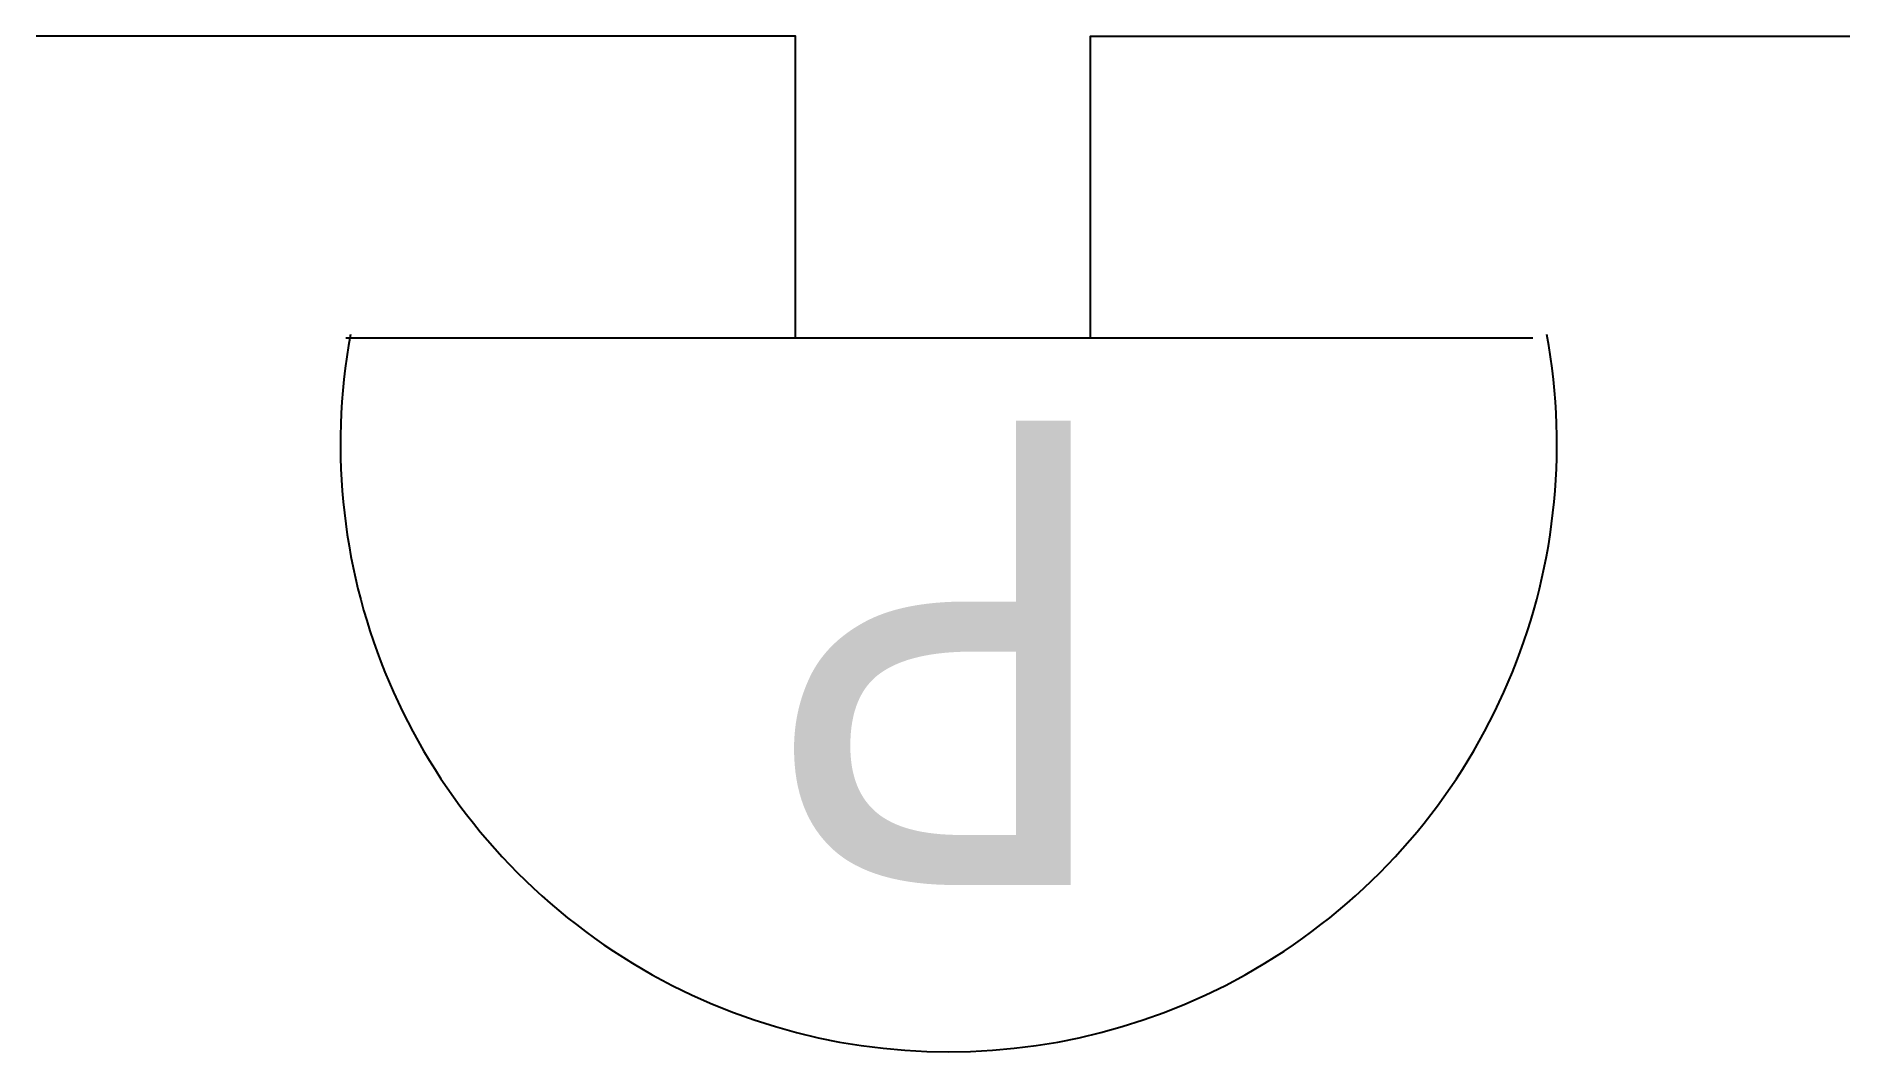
# Model space of a CAD drawing. Header units: millimetres. Extents: x -654 to 908, y -875 to 0.
import ezdxf

# ---------------------------------------------------------------- set-up
doc = ezdxf.new("R2010")
doc.units = ezdxf.units.MM
doc.header["$MEASUREMENT"] = 0
doc.layers.add('PDF_Geometry', color=7, linetype='Continuous', true_color=0xfd8379)
doc.layers.add('PDF_Text', color=7, linetype='Continuous')
doc.styles.add('PDF Ebrima', font='ebrima.ttf')

msp = doc.modelspace()

# ---------------------------------------------------------------- linework, layer by layer
at = {"layer": 'PDF_Geometry', "color": 1, "lineweight": 25}
for points in [[(0, -260.3), (0, 0), (-654, 0)], [(254, -260.3), (254, 0), (908, 0)], [(635, -260.3), (-387.3, -260.3)]]:
    msp.add_lwpolyline(points, dxfattribs=at)
msp.add_arc((131.9, -351.3), 523.9, 169.6234, 10.3766, dxfattribs=at)

# ---------------------------------------------------------------- texts
at = {"layer": 'PDF_Text', "color": 1, "insert": (287.4, -531.4), "char_height": 400.1, "attachment_point": 4, "rotation": 180, "style": 'PDF Ebrima'}
msp.add_mtext('P', dxfattribs=at)

doc.saveas('drawing.dxf')
